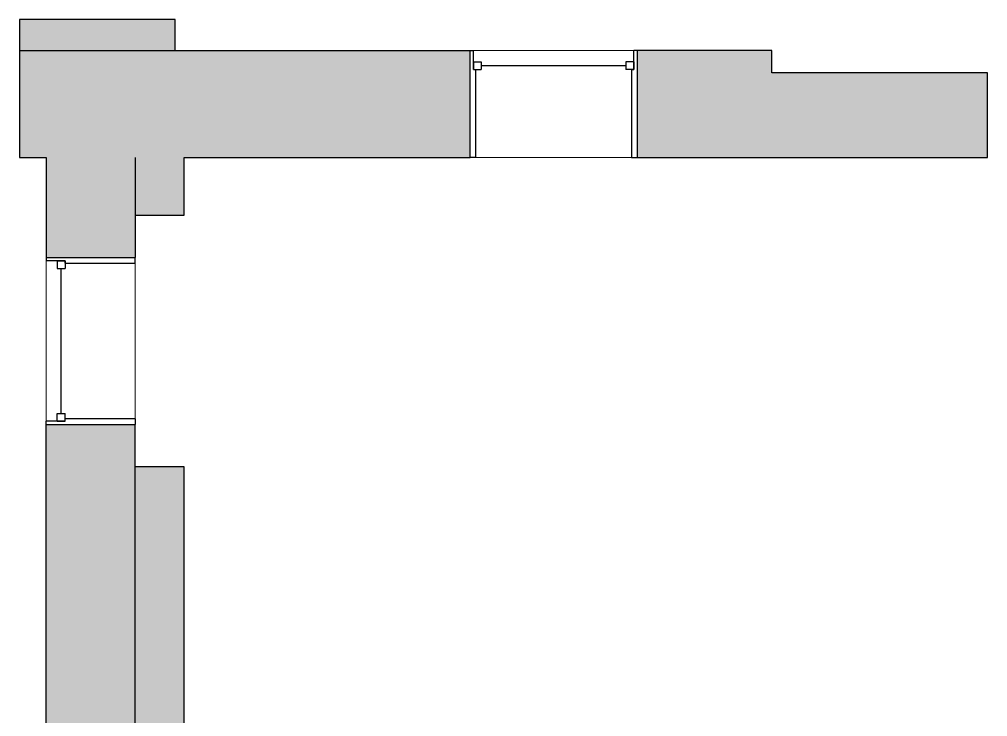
# Model space of a CAD drawing. Header units: inches. Extents: x -1176 to 1545, y -2552 to 978.
# Drawn here: x -1041.1 to -823.6, y 664.2 to 820.9 of the extents above; entities that cross this region are included whole.
import ezdxf

# ---------------------------------------------------------------- set-up
doc = ezdxf.new("R2010")
doc.units = ezdxf.units.IN
doc.header["$MEASUREMENT"] = 0
for name, color, linetype, lineweight in [('A-GLAZ', 151, 'Continuous', 18), ('A-WALL', 113, 'Continuous', 18), ('A-WALL-PATT', 111, 'Continuous', 18)]:
    doc.layers.add(name, color=color, linetype=linetype, lineweight=lineweight)

# ---------------------------------------------------------------- blocks, each defined once
blk = doc.blocks.new('Double Hung - side window 4_ X 6_ 3_ H-6090582-2nd Floor Demo')
at = {"layer": 'A-GLAZ', "color": 8, "lineweight": 30}
for p, q in [((-18.75, 12), (-18, 12)), ((-18, 7.75), (-18, 12)), ((18, 7.75), (18, 12)), ((18.75, 12), (18, 12)), ((-18, 9.5), (-18, 7.75)), ((-18, 9.5), (-16.25, 9.5)), ((-16.25, 9.5), (-16.25, 7.75)), ((16.25, 9.5), (16.25, 7.75)), ((18, 9.5), (16.25, 9.5)), ((18, 9.5), (18, 7.75)), ((-18, 7.75), (-16.25, 7.75)), ((-18, 7.75), (-17.5, 7.75)), ((-17.5, -12), (-17.5, 7.75)), ((-16.25, 8.625), (16.25, 8.625)), ((18, 7.75), (16.25, 7.75)), ((17.5, 7.75), (18, 7.75)), ((17.5, 7.75), (17.5, -12)), ((-17.5, -12), (-18.75, -12)), ((17.5, -12), (18.75, -12))]:
    blk.add_line(p, q, dxfattribs=at)
blk = doc.blocks.new('Double Hung - side window 4_ X 6_ 3_ H-6972878-2nd Floor Demo')
at = {"layer": 'A-GLAZ', "color": 8, "lineweight": 30}
for p, q in [((-18.75, 10), (-18, 10)), ((-18, 5.75), (-18, 10)), ((18, 5.75), (18, 10)), ((18.75, 10), (18, 10)), ((-18, 7.5), (-18, 5.75)), ((-18, 7.5), (-16.25, 7.5)), ((-16.25, 7.5), (-16.25, 5.75)), ((-16.25, 6.625), (16.25, 6.625)), ((16.25, 7.5), (16.25, 5.75)), ((18, 7.5), (16.25, 7.5)), ((18, 7.5), (18, 5.75)), ((-18, 5.75), (-16.25, 5.75)), ((-18, 5.75), (-17.5, 5.75)), ((-17.5, -10), (-17.5, 5.75)), ((18, 5.75), (16.25, 5.75)), ((17.5, 5.75), (18, 5.75)), ((17.5, 5.75), (17.5, -10)), ((-17.5, -10), (-18.75, -10)), ((17.5, -10), (18.75, -10))]:
    blk.add_line(p, q, dxfattribs=at)

msp = doc.modelspace()

# ---------------------------------------------------------------- hatches: boundary and pattern name
at = {"layer": 'A-WALL-PATT', "lineweight": 9}
for points in [[(-1006.06, 813.87), (-1006.06, 820.87), (-1041.06, 820.87), (-1041.06, 813.87)], [(-1035.06, 789.81), (-1035.06, 813.87), (-1041.06, 813.87), (-1041.06, 789.81)], [(-1015.06, 776.87), (-1004.06, 776.87), (-1004.06, 789.87), (-1015.06, 789.87)], [(-1004.06, 651.37), (-1004.06, 720.37), (-1015.06, 720.37), (-1015.06, 651.37)]]:
    msp.add_hatch(color=7, dxfattribs=at).paths.add_polyline_path(points, flags=0)
h = msp.add_hatch(color=7, dxfattribs=at)
h.paths.add_polyline_path([(-1004.06, 789.87), (-939.81, 789.87), (-939.81, 813.87), (-1035.06, 813.87), (-1035.06, 789.87), (-1015.06, 789.87)], flags=0)
h.paths.add_polyline_path([(-902.31, 789.87), (-872.06, 789.87), (-872.06, 813.87), (-902.31, 813.87)], flags=0)
h = msp.add_hatch(color=7, dxfattribs=at)
h.paths.add_polyline_path([(-823.57, 789.87), (-823.57, 808.87), (-872.06, 808.87), (-872.06, 789.87)], flags=0)
h.paths.add_polyline_path([(-732.06, 789.87), (-732.06, 808.87), (-786.07, 808.87), (-786.07, 789.87)], flags=0)
at = {"layer": 'A-WALL-PATT'}
h = msp.add_hatch(color=7, dxfattribs=at)
h.paths.add_polyline_path([(-1017.06, 16.25), (-1015.06, 16.25), (-1015.06, 96), (-1035.06, 96), (-1035.06, 16.25)], flags=0)
h.paths.add_polyline_path([(-1015.06, 133.5), (-1015.06, 216), (-1035.06, 216), (-1035.06, 133.5)], flags=0)
h.paths.add_polyline_path([(-1015.06, 253.5), (-1015.06, 342), (-1035.06, 342), (-1035.06, 253.5), (-1015.6, 253.5)], flags=0)
h.paths.add_polyline_path([(-1015.06, 379.5), (-1015.06, 468.12), (-1035.06, 468.12), (-1035.06, 379.5), (-1015.6, 379.5)], flags=0)
h.paths.add_polyline_path([(-1015.6, 505.62), (-1015.06, 505.62), (-1015.06, 604.37), (-1035.06, 604.37), (-1035.06, 505.62)], flags=0)
h.paths.add_polyline_path([(-1015.06, 641.87), (-1015.06, 729.87), (-1035.06, 729.87), (-1035.06, 641.87)], flags=0)
h.paths.add_polyline_path([(-1015.06, 767.37), (-1015.06, 789.87), (-1035.06, 789.87), (-1035.06, 767.37)], flags=0)

# ---------------------------------------------------------------- linework, layer by layer
at = {"layer": 'A-WALL', "color": 8, "lineweight": 30}
for p, q in [((-1041.06, 820.87), (-1041.06, 789.81)), ((-1006.06, 820.87), (-1041.06, 820.87)), ((-1006.06, 813.87), (-1006.06, 820.87)), ((-1041.06, 813.87), (-939.81, 813.87)), ((-939.81, 789.87), (-939.81, 813.87)), ((-872.06, 813.87), (-902.31, 813.87)), ((-902.31, 813.87), (-902.31, 789.87)), ((-872.06, 808.87), (-872.06, 813.87)), ((-823.57, 808.87), (-872.06, 808.87)), ((-823.57, 789.87), (-823.57, 808.87)), ((-1041.06, 789.81), (-1035.06, 789.81)), ((-1035.06, 789.81), (-1035.06, 767.37)), ((-1015.06, 789.87), (-1015.06, 767.37)), ((-1004.06, 789.87), (-939.81, 789.87)), ((-1004.06, 776.87), (-1004.06, 789.87)), ((-902.31, 789.87), (-823.57, 789.87)), ((-1015.06, 776.87), (-1004.06, 776.87)), ((-1035.06, 767.37), (-1015.06, 767.37)), ((-1035.06, 641.87), (-1035.06, 729.87)), ((-1035.06, 729.87), (-1015.06, 729.87)), ((-1015.06, 641.87), (-1015.06, 729.87)), ((-1004.06, 720.37), (-1015.06, 720.37)), ((-1004.06, 651.37), (-1004.06, 720.37))]:
    msp.add_line(p, q, dxfattribs=at)
at = {"layer": 'A-WALL', "lineweight": 9}
for p, q in [((-939.81, 813.87), (-902.31, 813.87)), ((-902.31, 789.87), (-939.81, 789.87)), ((-1035.06, 729.87), (-1035.06, 767.37)), ((-1015.06, 767.37), (-1015.06, 729.87))]:
    msp.add_line(p, q, dxfattribs=at)

# ---------------------------------------------------------------- block references
at = {"layer": 'A-GLAZ'}
msp.add_blockref('Double Hung - side window 4_ X 6_ 3_ H-6090582-2nd Floor Demo', (-921.06, 801.87), dxfattribs=at)
at = {"layer": 'A-GLAZ', "rotation": 89.99999999999991}
msp.add_blockref('Double Hung - side window 4_ X 6_ 3_ H-6972878-2nd Floor Demo', (-1025.06, 748.62), dxfattribs=at)

doc.saveas('drawing.dxf')
